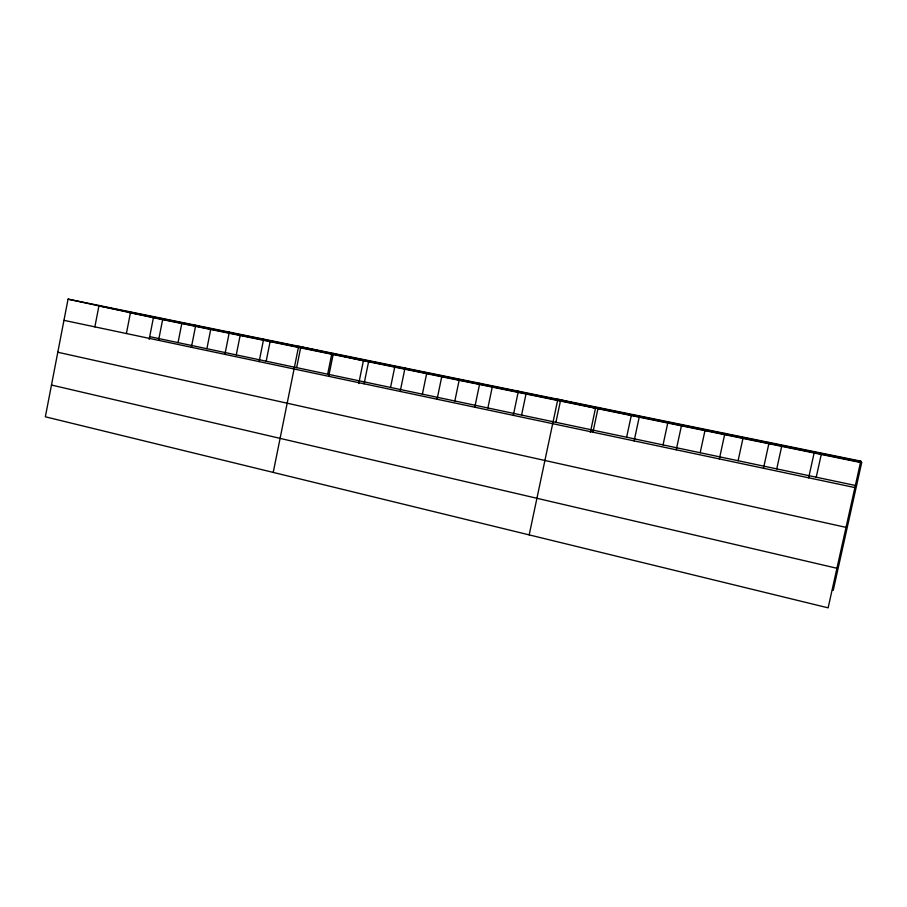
<?xml version="1.0" encoding="UTF-8"?>
<svg xmlns="http://www.w3.org/2000/svg" width="907" height="907" viewBox="0 0 907 907"><rect width="100%" height="100%" fill="white"/><g stroke="black" fill="none" stroke-linecap="round" stroke-linejoin="round"><path stroke-width="1.36" d="M68.048 299.151L45.35 416.801L828.125 607.849L860.788 461.141L68.048 299.151L153.408 317.733L861.65 462.717L833.227 590.355M94.861 326.871L99.01 305.478M126.39 333.538L130.608 311.929M149.167 339.365L153.408 317.733M158.566 340.34L162.852 318.516M178.044 342.631L181.797 323.55M191.388 347.279L195.753 325.25M206.887 348.707L210.707 329.468M224.913 354.365L229.335 332.109M236.262 354.909L240.14 335.488M259.13 361.61L263.631 339.116M266.182 361.213L270.105 341.622M273.234 472.422L298.652 346.27L363.401 360.725L358.73 383.604M296.646 367.641L300.625 347.869M327.676 374.183L331.724 354.24M328.708 376.314L333.368 353.367M364.081 383.797L368.809 360.612M390.554 387.436L394.715 367.131M400.191 391.439L405.01 368.004M422.39 394.16L426.619 373.661M437.083 399.239L441.981 375.566M454.838 400.996L459.123 380.316M474.78 407.209L479.769 383.276M487.887 407.969L492.252 387.096M513.305 415.349L518.373 391.166M521.582 415.077L526.003 394.012M529.189 534.892L557.85 399.239L595.491 408.229L590.355 432.39M555.923 422.311L560.413 401.053M592.951 432.197L598.201 407.481M626.624 437.231L631.272 415.553M634.129 440.904L639.48 415.916M663.04 444.906L667.756 423.025M676.248 449.804L681.701 424.544M700.181 452.74L704.966 430.644M719.353 458.919L724.908 433.376M738.083 460.733L742.946 438.421M763.479 468.25L769.136 442.412M776.755 468.885L781.698 446.346M808.636 477.808L814.418 451.663M816.232 477.207L821.266 454.452M98.387 305.761L861.094 461.708M127.331 312.053L861.389 462.241M149.7 336.644L856.525 485.71M63.955 320.33L854.893 487.581M57.799 352.245L846.038 527.386M51.472 385.033L836.934 568.281M860.788 461.141L861.65 462.717"/></g></svg>
